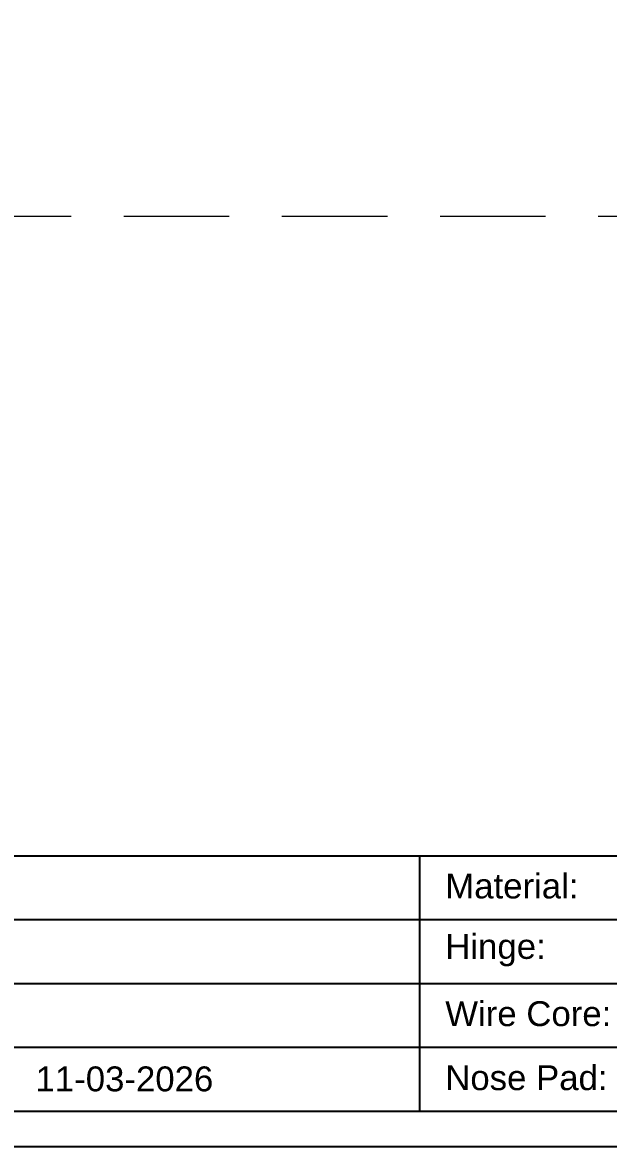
# Model space of a CAD drawing. Header units: millimetres. Extents: x 1167 to 2269, y 1197 to 1555.
# Drawn here: x 1989.8 to 2060.4, y 1258.2 to 1393.7 of the extents above; entities that cross this region are included whole.
import ezdxf

# ---------------------------------------------------------------- set-up
doc = ezdxf.new("R2010")
doc.units = ezdxf.units.MM
doc.linetypes.add('HIDDEN', pattern=[9.525, 6.35, -3.175])
doc.styles.get("Standard").update_dxf_attribs({"font": 'arial.ttf'})

msp = doc.modelspace()

# ---------------------------------------------------------------- linework, layer by layer
at = {"color": 1, "linetype": 'HIDDEN', "lineweight": 9, "ltscale": 2}
msp.add_line((1868.65711, 1370.38456), (2265.09499, 1370.38456), dxfattribs=at)
msp.add_line((1855.83949, 1262.48694), (2265.09499, 1262.48694))
msp.add_lwpolyline([(2269.13303, 1258.22789), (2269.13303, 1555.22789), (1849.13303, 1555.22789), (1849.13303, 1258.22789)], close=True)
for points in [[(1868.65711, 1293.26709), (2265.09499, 1293.26709)], [(2037.65019, 1293.26709), (2037.65019, 1262.48694)], [(1868.65711, 1285.59462), (2164.78754, 1285.59462)], [(1868.65711, 1277.87702), (2217.72757, 1277.87702)], [(1868.65711, 1270.20455), (2164.78754, 1270.20455)]]:
    msp.add_lwpolyline(points)

# ---------------------------------------------------------------- texts
at = {"width": 34.3482701, "attachment_point": 5}
for s, insert, char_height in [('\\pxql;Material:', (2057.91461, 1289.60961), 2.9996568), ('\\pxql;Hinge:', (2057.91461, 1281.89201), 2.9996568), ('\\pxql; Wire Core:', (2056.74727, 1274.21954), 2.9996568), ('\\pxql;Nose Pad:', (2057.91461, 1266.50194), 2.9996568), ('11-03-2026', (2002.05911, 1266.35802), 2.999657)]:
    msp.add_mtext(s, dxfattribs=dict(at, insert=insert, char_height=char_height))

doc.saveas('drawing.dxf')
